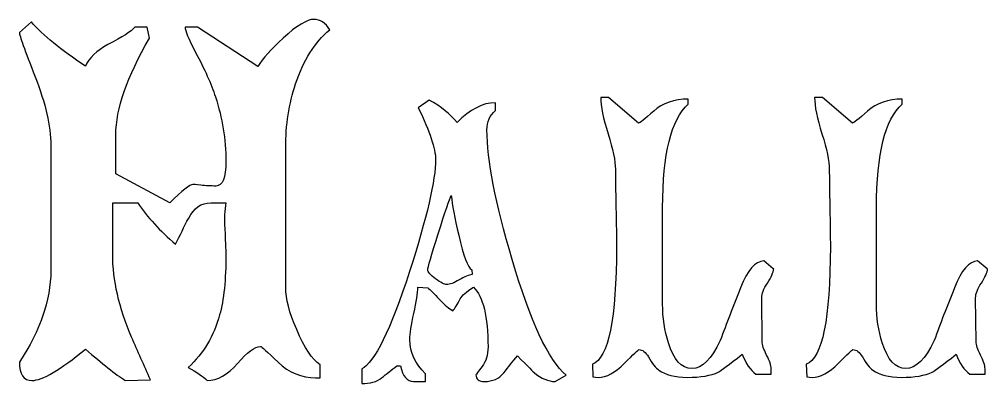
# Model space of a CAD drawing. Header units: centimetres. Extents: x -10.8 to 10.8, y -1.9 to 1.9.
# Drawn here: x -10.8 to -0.94, y -1.83 to 1.88 of the extents above; entities that cross this region are included whole.
import ezdxf

# ---------------------------------------------------------------- set-up
doc = ezdxf.new("R2010")
doc.units = ezdxf.units.CM
doc.header["$MEASUREMENT"] = 0
doc.layers.add('Camada 1', color=7, linetype='Continuous')

msp = doc.modelspace()

# ---------------------------------------------------------------- linework, layer by layer
at = {"layer": 'Camada 1', "color": 250}
for points, knots in [([(-7.64209, 1.77645), (-7.79515, 1.64813), (-7.91093, 1.46469), (-7.98917, 1.22606), (-7.98917, 1.22606), (-8.05698, 1.02307), (-8.09074, 0.80585), (-8.09074, 0.57429), (-8.09074, 0.57429), (-8.09074, 0.57429), (-8.09074, -0.852), (-8.09074, -0.852), (-8.09074, -0.852), (-8.09074, -0.96244), (-8.05333, -1.10497), (-7.97861, -1.27941), (-7.97861, -1.27941), (-7.90024, -1.4647), (-7.82005, -1.584), (-7.73818, -1.63744), (-7.73818, -1.63744), (-7.73818, -1.63744), (-7.73818, -1.77098), (-7.73818, -1.77098), (-7.73818, -1.77098), (-7.73818, -1.77098), (-7.78632, -1.77098), (-7.78632, -1.77098), (-7.78632, -1.77098), (-7.92882, -1.77098), (-8.05601, -1.71751), (-8.1683, -1.61072), (-8.1683, -1.61072), (-8.28059, -1.50393), (-8.34007, -1.4503), (-8.34726, -1.4503), (-8.34726, -1.4503), (-8.40422, -1.4503), (-8.48275, -1.50827), (-8.58221, -1.62405), (-8.58221, -1.62405), (-8.68209, -1.73983), (-8.78536, -1.79767), (-8.89228, -1.79767), (-8.89228, -1.79767), (-8.9349, -1.75491), (-8.99891, -1.71044), (-9.08445, -1.66403), (-9.08445, -1.66403), (-8.92787, -1.52163), (-8.82095, -1.34354), (-8.76396, -1.12984), (-8.76396, -1.12984), (-8.7212, -0.97678), (-8.69982, -0.77022), (-8.69982, -0.51024), (-8.69982, -0.51024), (-8.69982, -0.50659), (-8.70347, -0.41936), (-8.71051, -0.24843), (-8.71051, -0.24843), (-8.71768, -0.14866), (-8.71416, -0.06145), (-8.69982, 0.0134), (-8.69982, 0.0134), (-8.69982, 0.0134), (-8.85484, 0.0134), (-8.85484, 0.0134), (-8.85484, 0.0134), (-8.95094, 0.0134), (-9.02563, -0.03822), (-9.07923, -0.14149), (-9.07923, -0.14149), (-9.12551, -0.23055), (-9.16998, -0.31958), (-9.21261, -0.40864), (-9.21261, -0.40864), (-9.373, -0.27331), (-9.50114, -0.13276), (-9.59737, 0.0134), (-9.59737, 0.0134), (-9.59737, 0.0134), (-9.85369, 0.0134), (-9.85369, 0.0134), (-9.85369, 0.0134), (-9.85369, 0.0134), (-9.85369, -0.51389), (-9.85369, -0.51389), (-9.85369, -0.51389), (-9.85369, -0.77318), (-9.78969, -1.05369), (-9.66152, -1.35561), (-9.66152, -1.35561), (-9.59736, -1.50108), (-9.5332, -1.64684), (-9.46919, -1.7923), (-9.46919, -1.7923), (-9.46919, -1.7923), (-9.72552, -1.79764), (-9.72552, -1.79764), (-9.72552, -1.79764), (-9.82527, -1.73462), (-9.9606, -1.6277), (-10.13155, -1.47718), (-10.13155, -1.47718), (-10.38801, -1.69073), (-10.56965, -1.79764), (-10.67643, -1.79764), (-10.67643, -1.79764), (-10.76197, -1.79764), (-10.80475, -1.73533), (-10.80475, -1.61069), (-10.80475, -1.61069), (-10.80475, -1.61069), (-10.71934, -1.47184), (-10.71934, -1.47184), (-10.71934, -1.47184), (-10.65518, -1.36154), (-10.60523, -1.25279), (-10.56964, -1.14585), (-10.56964, -1.14585), (-10.51281, -0.98562), (-10.4841, -0.82901), (-10.4841, -0.67566), (-10.4841, -0.67566), (-10.4841, -0.67566), (-10.48411, 0.60104), (-10.48411, 0.60104), (-10.48411, 0.60104), (-10.48411, 0.7935), (-10.53758, 1.02578), (-10.64434, 1.29814), (-10.64434, 1.29814), (-10.75126, 1.57063), (-10.80474, 1.72102), (-10.80474, 1.74973), (-10.80474, 1.74973), (-10.80474, 1.74973), (-10.68192, 1.85652), (-10.68192, 1.85652), (-10.68192, 1.85652), (-10.56431, 1.72103), (-10.38085, 1.57148), (-10.13156, 1.40773), (-10.13156, 1.40773), (-10.09611, 1.48962), (-10.0193, 1.56262), (-9.90182, 1.62678), (-9.90182, 1.62678), (-9.75593, 1.70147), (-9.66504, 1.76029), (-9.6293, 1.80307), (-9.6293, 1.80307), (-9.6293, 1.80307), (-9.50113, 1.80307), (-9.50113, 1.80307), (-9.50113, 1.80307), (-9.50113, 1.80307), (-9.47975, 1.69094), (-9.47975, 1.69094), (-9.47975, 1.69094), (-9.7078, 1.2956), (-9.82176, 0.96794), (-9.82176, 0.70796), (-9.82176, 0.70796), (-9.82176, 0.70796), (-9.82176, 0.30727), (-9.82176, 0.30727), (-9.82176, 0.30727), (-9.82176, 0.30727), (-9.2714, 0.01337), (-9.2714, 0.01337), (-9.2714, 0.01337), (-9.14675, 0.13802), (-9.06854, 0.20035), (-9.03632, 0.20035), (-9.03632, 0.20035), (-9.03296, 0.20035), (-9.00608, 0.19768), (-8.95628, 0.19233), (-8.95628, 0.19233), (-8.90633, 0.18696), (-8.85484, 0.18431), (-8.80139, 0.18431), (-8.80139, 0.18431), (-8.73371, 0.18431), (-8.69982, 0.26802), (-8.69982, 0.43543), (-8.69982, 0.43543), (-8.69982, 0.65982), (-8.73557, 0.87887), (-8.80674, 1.09258), (-8.80674, 1.09258), (-8.84936, 1.22426), (-8.91718, 1.37563), (-9.0096, 1.54671), (-9.0096, 1.54671), (-9.08093, 1.68559), (-9.11652, 1.77097), (-9.11652, 1.80304), (-9.11652, 1.80304), (-9.11652, 1.80304), (-8.98835, 1.80304), (-8.98835, 1.80304), (-8.98835, 1.80304), (-8.98835, 1.80304), (-8.37396, 1.40235), (-8.37396, 1.40235), (-8.37396, 1.40235), (-8.32417, 1.48424), (-8.23863, 1.58047), (-8.11747, 1.6909), (-8.11747, 1.6909), (-7.97862, 1.81908), (-7.87352, 1.88324), (-7.80219, 1.88324), (-7.80219, 1.88324), (-7.73819, 1.88324), (-7.68472, 1.84765), (-7.64209, 1.77645)], [0, 0, 0, 0, 0.0178571, 0.0178571, 0.0178571, 0.0178571, 0.0357143, 0.0357143, 0.0357143, 0.0357143, 0.0535714, 0.0535714, 0.0535714, 0.0535714, 0.0714286, 0.0714286, 0.0714286, 0.0714286, 0.0892857, 0.0892857, 0.0892857, 0.0892857, 0.1071429, 0.1071429, 0.1071429, 0.1071429, 0.125, 0.125, 0.125, 0.125, 0.1428571, 0.1428571, 0.1428571, 0.1428571, 0.1607143, 0.1607143, 0.1607143, 0.1607143, 0.1785714, 0.1785714, 0.1785714, 0.1785714, 0.1964286, 0.1964286, 0.1964286, 0.1964286, 0.2142857, 0.2142857, 0.2142857, 0.2142857, 0.2321429, 0.2321429, 0.2321429, 0.2321429, 0.25, 0.25, 0.25, 0.25, 0.2678571, 0.2678571, 0.2678571, 0.2678571, 0.2857143, 0.2857143, 0.2857143, 0.2857143, 0.3035714, 0.3035714, 0.3035714, 0.3035714, 0.3214286, 0.3214286, 0.3214286, 0.3214286, 0.3392857, 0.3392857, 0.3392857, 0.3392857, 0.3571429, 0.3571429, 0.3571429, 0.3571429, 0.375, 0.375, 0.375, 0.375, 0.3928571, 0.3928571, 0.3928571, 0.3928571, 0.4107143, 0.4107143, 0.4107143, 0.4107143, 0.4285714, 0.4285714, 0.4285714, 0.4285714, 0.4464286, 0.4464286, 0.4464286, 0.4464286, 0.4642857, 0.4642857, 0.4642857, 0.4642857, 0.4821429, 0.4821429, 0.4821429, 0.4821429, 0.5, 0.5, 0.5, 0.5, 0.5178571, 0.5178571, 0.5178571, 0.5178571, 0.5357143, 0.5357143, 0.5357143, 0.5357143, 0.5535714, 0.5535714, 0.5535714, 0.5535714, 0.5714286, 0.5714286, 0.5714286, 0.5714286, 0.5892857, 0.5892857, 0.5892857, 0.5892857, 0.6071429, 0.6071429, 0.6071429, 0.6071429, 0.625, 0.625, 0.625, 0.625, 0.6428571, 0.6428571, 0.6428571, 0.6428571, 0.6607143, 0.6607143, 0.6607143, 0.6607143, 0.6785714, 0.6785714, 0.6785714, 0.6785714, 0.6964286, 0.6964286, 0.6964286, 0.6964286, 0.7142857, 0.7142857, 0.7142857, 0.7142857, 0.7321429, 0.7321429, 0.7321429, 0.7321429, 0.75, 0.75, 0.75, 0.75, 0.7678571, 0.7678571, 0.7678571, 0.7678571, 0.7857143, 0.7857143, 0.7857143, 0.7857143, 0.8035714, 0.8035714, 0.8035714, 0.8035714, 0.8214286, 0.8214286, 0.8214286, 0.8214286, 0.8392857, 0.8392857, 0.8392857, 0.8392857, 0.8571429, 0.8571429, 0.8571429, 0.8571429, 0.875, 0.875, 0.875, 0.875, 0.8928571, 0.8928571, 0.8928571, 0.8928571, 0.9107143, 0.9107143, 0.9107143, 0.9107143, 0.9285714, 0.9285714, 0.9285714, 0.9285714, 0.9464286, 0.9464286, 0.9464286, 0.9464286, 0.9642857, 0.9642857, 0.9642857, 0.9642857, 1, 1, 1, 1]), ([(-3.11719, -0.65983), (-3.12071, -0.69542), (-3.14209, -0.74352), (-3.18119, -0.804), (-3.18119, -0.804), (-3.22043, -0.86451), (-3.24001, -0.91446), (-3.24001, -0.95357), (-3.24001, -0.95357), (-3.24001, -0.95357), (-3.23467, -1.40236), (-3.23467, -1.40236), (-3.23467, -1.40236), (-3.23467, -1.43445), (-3.21962, -1.47988), (-3.18937, -1.53854), (-3.18937, -1.53854), (-3.15913, -1.59736), (-3.14394, -1.64461), (-3.14394, -1.6802), (-3.14394, -1.6802), (-3.14394, -1.6802), (-3.14394, -1.73354), (-3.14394, -1.73354), (-3.14394, -1.73354), (-3.14394, -1.73354), (-3.29883, -1.73354), (-3.29883, -1.73354), (-3.29883, -1.73354), (-3.35579, -1.69078), (-3.40223, -1.62326), (-3.43768, -1.53068), (-3.43768, -1.53068), (-3.57317, -1.63744), (-3.65504, -1.69792), (-3.68358, -1.71229), (-3.68358, -1.71229), (-3.75478, -1.7479), (-3.85985, -1.76563), (-3.99873, -1.76563), (-3.99873, -1.76563), (-4.12335, -1.76563), (-4.2196, -1.74073), (-4.28713, -1.69078), (-4.28713, -1.69078), (-4.3192, -1.66951), (-4.35481, -1.62495), (-4.39392, -1.55724), (-4.39392, -1.55724), (-4.42263, -1.50745), (-4.45456, -1.48242), (-4.49031, -1.48242), (-4.49031, -1.48242), (-4.49748, -1.48242), (-4.54714, -1.52967), (-4.63985, -1.62408), (-4.63985, -1.62408), (-4.73243, -1.71846), (-4.82149, -1.76563), (-4.90687, -1.76563), (-4.90687, -1.76563), (-4.90687, -1.76563), (-4.96034, -1.76029), (-4.96034, -1.76029), (-4.96034, -1.76029), (-4.96034, -1.76029), (-4.96568, -1.63154), (-4.96568, -1.63154), (-4.96568, -1.63154), (-4.80193, -1.57077), (-4.71988, -1.17037), (-4.71988, -0.43038), (-4.71988, -0.43038), (-4.71988, -0.34116), (-4.72171, -0.20879), (-4.72522, -0.0335), (-4.72522, -0.0335), (-4.72874, 0.14152), (-4.73056, 0.27125), (-4.73056, 0.35523), (-4.73056, 0.35523), (-4.73056, 0.43921), (-4.75546, 0.55978), (-4.80541, 0.71707), (-4.80541, 0.71707), (-4.8552, 0.87436), (-4.88026, 0.99774), (-4.88026, 1.08722), (-4.88026, 1.08722), (-4.88026, 1.08722), (-4.79991, 1.08721), (-4.79991, 1.08721), (-4.79991, 1.08721), (-4.79991, 1.08721), (-4.49548, 0.82538), (-4.49548, 0.82538), (-4.49548, 0.82538), (-4.48479, 0.82538), (-4.43328, 0.86631), (-4.34059, 0.9482), (-4.34059, 0.9482), (-4.24801, 1.03009), (-4.1304, 1.07115), (-3.98787, 1.07115), (-3.98787, 1.07115), (-3.98787, 1.07115), (-3.98787, 1.01768), (-3.98787, 1.01768), (-3.98787, 1.01768), (-4.16247, 0.86462), (-4.24983, 0.51375), (-4.24983, -0.03478), (-4.24983, -0.03478), (-4.24983, -0.03478), (-4.24983, -1.01779), (-4.24983, -1.01779), (-4.24983, -1.01779), (-4.24983, -1.16029), (-4.23028, -1.29211), (-4.19101, -1.4131), (-4.19101, -1.4131), (-4.13754, -1.58757), (-4.05737, -1.67491), (-3.95058, -1.67491), (-3.95058, -1.67491), (-3.84734, -1.67491), (-3.75108, -1.58053), (-3.66205, -1.39173), (-3.66205, -1.39173), (-3.59789, -1.21729), (-3.52939, -1.03835), (-3.45636, -0.85486), (-3.45636, -0.85486), (-3.38333, -0.6714), (-3.30415, -0.57969), (-3.21861, -0.57969), (-3.21861, -0.57969), (-3.21861, -0.57969), (-3.12238, -0.65989), (-3.12238, -0.65989), (-3.12238, -0.65989), (-3.12238, -0.65989), (-3.11719, -0.65988), (-3.11719, -0.65988), (-3.11719, -0.65988), (-3.11719, -0.65988), (-3.11719, -0.65983), (-3.11719, -0.65983)], [0, 0, 0, 0, 0.0263158, 0.0263158, 0.0263158, 0.0263158, 0.0526316, 0.0526316, 0.0526316, 0.0526316, 0.0789474, 0.0789474, 0.0789474, 0.0789474, 0.1052632, 0.1052632, 0.1052632, 0.1052632, 0.1315789, 0.1315789, 0.1315789, 0.1315789, 0.1578947, 0.1578947, 0.1578947, 0.1578947, 0.1842105, 0.1842105, 0.1842105, 0.1842105, 0.2105263, 0.2105263, 0.2105263, 0.2105263, 0.2368421, 0.2368421, 0.2368421, 0.2368421, 0.2631579, 0.2631579, 0.2631579, 0.2631579, 0.2894737, 0.2894737, 0.2894737, 0.2894737, 0.3157895, 0.3157895, 0.3157895, 0.3157895, 0.3421053, 0.3421053, 0.3421053, 0.3421053, 0.3684211, 0.3684211, 0.3684211, 0.3684211, 0.3947368, 0.3947368, 0.3947368, 0.3947368, 0.4210526, 0.4210526, 0.4210526, 0.4210526, 0.4473684, 0.4473684, 0.4473684, 0.4473684, 0.4736842, 0.4736842, 0.4736842, 0.4736842, 0.5, 0.5, 0.5, 0.5, 0.5263158, 0.5263158, 0.5263158, 0.5263158, 0.5526316, 0.5526316, 0.5526316, 0.5526316, 0.5789474, 0.5789474, 0.5789474, 0.5789474, 0.6052632, 0.6052632, 0.6052632, 0.6052632, 0.6315789, 0.6315789, 0.6315789, 0.6315789, 0.6578947, 0.6578947, 0.6578947, 0.6578947, 0.6842105, 0.6842105, 0.6842105, 0.6842105, 0.7105263, 0.7105263, 0.7105263, 0.7105263, 0.7368421, 0.7368421, 0.7368421, 0.7368421, 0.7631579, 0.7631579, 0.7631579, 0.7631579, 0.7894737, 0.7894737, 0.7894737, 0.7894737, 0.8157895, 0.8157895, 0.8157895, 0.8157895, 0.8421053, 0.8421053, 0.8421053, 0.8421053, 0.8684211, 0.8684211, 0.8684211, 0.8684211, 0.8947368, 0.8947368, 0.8947368, 0.8947368, 0.9210526, 0.9210526, 0.9210526, 0.9210526, 0.9473684, 0.9473684, 0.9473684, 0.9473684, 1, 1, 1, 1]), ([(-0.93752, -0.65983), (-0.9412, -0.69542), (-0.96255, -0.74352), (-1.00168, -0.804), (-1.00168, -0.804), (-1.04081, -0.86451), (-1.06034, -0.91446), (-1.06034, -0.95357), (-1.06034, -0.95357), (-1.06034, -0.95357), (-1.055, -1.40236), (-1.055, -1.40236), (-1.055, -1.40236), (-1.055, -1.43445), (-1.03995, -1.47988), (-1.0097, -1.53854), (-1.0097, -1.53854), (-0.97946, -1.59736), (-0.96424, -1.64461), (-0.96424, -1.6802), (-0.96424, -1.6802), (-0.96424, -1.6802), (-0.96424, -1.73354), (-0.96424, -1.73354), (-0.96424, -1.73354), (-0.96424, -1.73354), (-1.11916, -1.73354), (-1.11916, -1.73354), (-1.11916, -1.73354), (-1.17626, -1.69078), (-1.22253, -1.62326), (-1.25812, -1.53068), (-1.25812, -1.53068), (-1.39335, -1.63744), (-1.47534, -1.69792), (-1.50379, -1.71229), (-1.50379, -1.71229), (-1.57512, -1.7479), (-1.68008, -1.76563), (-1.81907, -1.76563), (-1.81907, -1.76563), (-1.94385, -1.76563), (-2.03994, -1.74073), (-2.10747, -1.69078), (-2.10747, -1.69078), (-2.13954, -1.66951), (-2.17528, -1.62495), (-2.21439, -1.55724), (-2.21439, -1.55724), (-2.24297, -1.50745), (-2.2749, -1.48242), (-2.31049, -1.48242), (-2.31049, -1.48242), (-2.31766, -1.48242), (-2.36748, -1.52967), (-2.46003, -1.62408), (-2.46003, -1.62408), (-2.55274, -1.71846), (-2.6418, -1.76563), (-2.72721, -1.76563), (-2.72721, -1.76563), (-2.72721, -1.76563), (-2.78081, -1.76029), (-2.78081, -1.76029), (-2.78081, -1.76029), (-2.78081, -1.76029), (-2.78602, -1.63154), (-2.78602, -1.63154), (-2.78602, -1.63154), (-2.62227, -1.57077), (-2.54038, -1.17037), (-2.54038, -0.43038), (-2.54038, -0.43038), (-2.54038, -0.34116), (-2.54207, -0.20879), (-2.54559, -0.0335), (-2.54559, -0.0335), (-2.54924, 0.14152), (-2.55093, 0.27125), (-2.55093, 0.35523), (-2.55093, 0.35523), (-2.55093, 0.43921), (-2.57596, 0.55978), (-2.62578, 0.71707), (-2.62578, 0.71707), (-2.6756, 0.87436), (-2.7005, 0.99774), (-2.7005, 1.08722), (-2.7005, 1.08722), (-2.7005, 1.08722), (-2.6203, 1.08721), (-2.6203, 1.08721), (-2.6203, 1.08721), (-2.6203, 1.08721), (-2.31584, 0.82538), (-2.31584, 0.82538), (-2.31584, 0.82538), (-2.30515, 0.82538), (-2.25366, 0.86631), (-2.16095, 0.9482), (-2.16095, 0.9482), (-2.06837, 1.03009), (-1.95076, 1.07115), (-1.80839, 1.07115), (-1.80839, 1.07115), (-1.80839, 1.07115), (-1.80839, 1.01768), (-1.80839, 1.01768), (-1.80839, 1.01768), (-1.98299, 0.86462), (-2.07006, 0.51375), (-2.07006, -0.03478), (-2.07006, -0.03478), (-2.07006, -0.03478), (-2.07006, -1.01779), (-2.07006, -1.01779), (-2.07006, -1.01779), (-2.07006, -1.16029), (-2.05051, -1.29211), (-2.0114, -1.4131), (-2.0114, -1.4131), (-1.95793, -1.58757), (-1.87776, -1.67491), (-1.77097, -1.67491), (-1.77097, -1.67491), (-1.6677, -1.67491), (-1.57161, -1.58053), (-1.48257, -1.39173), (-1.48257, -1.39173), (-1.41841, -1.21729), (-1.34991, -1.03835), (-1.27672, -0.85486), (-1.27672, -0.85486), (-1.20388, -0.6714), (-1.12453, -0.57969), (-1.03912, -0.57969), (-1.03912, -0.57969), (-1.03912, -0.57969), (-0.94289, -0.65989), (-0.94289, -0.65989), (-0.94289, -0.65989), (-0.94289, -0.65989), (-0.93752, -0.65988), (-0.93752, -0.65988), (-0.93752, -0.65988), (-0.93752, -0.65988), (-0.93752, -0.65983), (-0.93752, -0.65983)], [0, 0, 0, 0, 0.0263158, 0.0263158, 0.0263158, 0.0263158, 0.0526316, 0.0526316, 0.0526316, 0.0526316, 0.0789474, 0.0789474, 0.0789474, 0.0789474, 0.1052632, 0.1052632, 0.1052632, 0.1052632, 0.1315789, 0.1315789, 0.1315789, 0.1315789, 0.1578947, 0.1578947, 0.1578947, 0.1578947, 0.1842105, 0.1842105, 0.1842105, 0.1842105, 0.2105263, 0.2105263, 0.2105263, 0.2105263, 0.2368421, 0.2368421, 0.2368421, 0.2368421, 0.2631579, 0.2631579, 0.2631579, 0.2631579, 0.2894737, 0.2894737, 0.2894737, 0.2894737, 0.3157895, 0.3157895, 0.3157895, 0.3157895, 0.3421053, 0.3421053, 0.3421053, 0.3421053, 0.3684211, 0.3684211, 0.3684211, 0.3684211, 0.3947368, 0.3947368, 0.3947368, 0.3947368, 0.4210526, 0.4210526, 0.4210526, 0.4210526, 0.4473684, 0.4473684, 0.4473684, 0.4473684, 0.4736842, 0.4736842, 0.4736842, 0.4736842, 0.5, 0.5, 0.5, 0.5, 0.5263158, 0.5263158, 0.5263158, 0.5263158, 0.5526316, 0.5526316, 0.5526316, 0.5526316, 0.5789474, 0.5789474, 0.5789474, 0.5789474, 0.6052632, 0.6052632, 0.6052632, 0.6052632, 0.6315789, 0.6315789, 0.6315789, 0.6315789, 0.6578947, 0.6578947, 0.6578947, 0.6578947, 0.6842105, 0.6842105, 0.6842105, 0.6842105, 0.7105263, 0.7105263, 0.7105263, 0.7105263, 0.7368421, 0.7368421, 0.7368421, 0.7368421, 0.7631579, 0.7631579, 0.7631579, 0.7631579, 0.7894737, 0.7894737, 0.7894737, 0.7894737, 0.8157895, 0.8157895, 0.8157895, 0.8157895, 0.8421053, 0.8421053, 0.8421053, 0.8421053, 0.8684211, 0.8684211, 0.8684211, 0.8684211, 0.8947368, 0.8947368, 0.8947368, 0.8947368, 0.9210526, 0.9210526, 0.9210526, 0.9210526, 0.9473684, 0.9473684, 0.9473684, 0.9473684, 1, 1, 1, 1]), ([(-5.23269, -1.74423), (-5.23269, -1.74423), (-5.34495, -1.80839), (-5.34495, -1.80839), (-5.34495, -1.80839), (-5.41263, -1.80839), (-5.4838, -1.77812), (-5.55865, -1.71751), (-5.55865, -1.71751), (-5.56217, -1.71412), (-5.61916, -1.657), (-5.72947, -1.54656), (-5.72947, -1.54656), (-5.77588, -1.60366), (-5.82218, -1.66152), (-5.86846, -1.72018), (-5.86846, -1.72018), (-5.91476, -1.779), (-5.98059, -1.80839), (-6.06613, -1.80839), (-6.06613, -1.80839), (-6.12325, -1.80839), (-6.15167, -1.78532), (-6.15167, -1.73888), (-6.15167, -1.73888), (-6.15167, -1.73536), (-6.13114, -1.70779), (-6.09018, -1.65617), (-6.09018, -1.65617), (-6.04925, -1.60452), (-6.02869, -1.53782), (-6.02869, -1.45567), (-6.02869, -1.45567), (-6.02869, -1.14587), (-6.07864, -0.94288), (-6.17823, -0.84676), (-6.17823, -0.84676), (-6.24956, -0.89306), (-6.29401, -0.9323), (-6.3119, -0.96426), (-6.3119, -0.96426), (-6.34397, -1.02488), (-6.36886, -1.06567), (-6.38659, -1.08719), (-6.38659, -1.08719), (-6.42585, -1.06568), (-6.4703, -1.02837), (-6.52026, -0.97493), (-6.52026, -0.97493), (-6.58074, -0.91077), (-6.62167, -0.86997), (-6.64319, -0.85198), (-6.64319, -0.85198), (-6.64319, -0.85198), (-6.7445, -0.84677), (-6.7445, -0.84677), (-6.7445, -0.84677), (-6.7445, -0.90744), (-6.75802, -0.99634), (-6.78474, -1.11397), (-6.78474, -1.11397), (-6.81146, -1.23142), (-6.82469, -1.32035), (-6.82469, -1.38099), (-6.82469, -1.38099), (-6.82469, -1.51281), (-6.77138, -1.62861), (-6.66446, -1.72823), (-6.66446, -1.72823), (-6.66446, -1.72823), (-6.66446, -1.8084), (-6.66446, -1.8084), (-6.66446, -1.8084), (-6.66446, -1.8084), (-6.78728, -1.80839), (-6.78728, -1.80839), (-6.78728, -1.80839), (-6.85496, -1.80839), (-6.89941, -1.75492), (-6.92092, -1.64813), (-6.92092, -1.64813), (-6.92092, -1.64813), (-6.95836, -1.64813), (-6.95836, -1.64813), (-6.95836, -1.64813), (-7.01183, -1.69075), (-7.06332, -1.73184), (-7.11311, -1.77098), (-7.11311, -1.77098), (-7.1632, -1.81019), (-7.23072, -1.8298), (-7.31612, -1.8298), (-7.31612, -1.8298), (-7.31612, -1.8298), (-7.31612, -1.68023), (-7.31612, -1.68023), (-7.31612, -1.68023), (-7.18542, -1.61607), (-7.02278, -1.28492), (-6.82823, -0.68656), (-6.82823, -0.68656), (-6.65138, -0.13451), (-6.56304, 0.24663), (-6.56304, 0.45678), (-6.56304, 0.45678), (-6.56304, 0.56357), (-6.6217, 0.73801), (-6.73931, 0.98028), (-6.73931, 0.98028), (-6.73931, 0.98028), (-6.62705, 1.06048), (-6.62705, 1.06048), (-6.62705, 1.06048), (-6.50608, 0.99267), (-6.41168, 0.91628), (-6.344, 0.83074), (-6.344, 0.83074), (-6.21218, 0.96607), (-6.08217, 1.03375), (-5.95387, 1.03375), (-5.95387, 1.03375), (-5.95387, 1.03375), (-5.95387, 0.95355), (-5.95387, 0.95355), (-5.95387, 0.95355), (-6.01099, 0.90725), (-6.03941, 0.84142), (-6.03941, 0.75601), (-6.03941, 0.75601), (-6.03941, 0.45311), (-5.95387, 0.01332), (-5.78308, -0.56363), (-5.78308, -0.56363), (-5.59779, -1.194), (-5.41433, -1.58751), (-5.23269, -1.74423)], [0, 0, 0, 0, 0.0285714, 0.0285714, 0.0285714, 0.0285714, 0.0571429, 0.0571429, 0.0571429, 0.0571429, 0.0857143, 0.0857143, 0.0857143, 0.0857143, 0.1142857, 0.1142857, 0.1142857, 0.1142857, 0.1428571, 0.1428571, 0.1428571, 0.1428571, 0.1714286, 0.1714286, 0.1714286, 0.1714286, 0.2, 0.2, 0.2, 0.2, 0.2285714, 0.2285714, 0.2285714, 0.2285714, 0.2571429, 0.2571429, 0.2571429, 0.2571429, 0.2857143, 0.2857143, 0.2857143, 0.2857143, 0.3142857, 0.3142857, 0.3142857, 0.3142857, 0.3428571, 0.3428571, 0.3428571, 0.3428571, 0.3714286, 0.3714286, 0.3714286, 0.3714286, 0.4, 0.4, 0.4, 0.4, 0.4285714, 0.4285714, 0.4285714, 0.4285714, 0.4571429, 0.4571429, 0.4571429, 0.4571429, 0.4857143, 0.4857143, 0.4857143, 0.4857143, 0.5142857, 0.5142857, 0.5142857, 0.5142857, 0.5428571, 0.5428571, 0.5428571, 0.5428571, 0.5714286, 0.5714286, 0.5714286, 0.5714286, 0.6, 0.6, 0.6, 0.6, 0.6285714, 0.6285714, 0.6285714, 0.6285714, 0.6571429, 0.6571429, 0.6571429, 0.6571429, 0.6857143, 0.6857143, 0.6857143, 0.6857143, 0.7142857, 0.7142857, 0.7142857, 0.7142857, 0.7428571, 0.7428571, 0.7428571, 0.7428571, 0.7714286, 0.7714286, 0.7714286, 0.7714286, 0.8, 0.8, 0.8, 0.8, 0.8285714, 0.8285714, 0.8285714, 0.8285714, 0.8571429, 0.8571429, 0.8571429, 0.8571429, 0.8857143, 0.8857143, 0.8857143, 0.8857143, 0.9142857, 0.9142857, 0.9142857, 0.9142857, 0.9428571, 0.9428571, 0.9428571, 0.9428571, 1, 1, 1, 1]), ([(-6.18908, -0.71849), (-6.18908, -0.71849), (-6.19429, -0.67039), (-6.19429, -0.67039), (-6.19429, -0.67039), (-6.23369, -0.6456), (-6.27814, -0.52799), (-6.32793, -0.31786), (-6.32793, -0.31786), (-6.37055, -0.13985), (-6.39561, -0.00451), (-6.40278, 0.08822), (-6.40278, 0.08822), (-6.42051, 0.05258), (-6.46496, -0.07741), (-6.53629, -0.30193), (-6.53629, -0.30193), (-6.60746, -0.52619), (-6.64321, -0.64898), (-6.64321, -0.67039), (-6.64321, -0.67039), (-6.64321, -0.6919), (-6.61649, -0.72201), (-6.56304, -0.76127), (-6.56304, -0.76127), (-6.50944, -0.80053), (-6.47216, -0.82009), (-6.45078, -0.82009), (-6.45078, -0.82009), (-6.41871, -0.82009), (-6.37609, -0.80406), (-6.32262, -0.77199), (-6.32262, -0.77199), (-6.26898, -0.73984), (-6.22469, -0.72198), (-6.18908, -0.71849)], [0, 0, 0, 0, 0.1, 0.1, 0.1, 0.1, 0.2, 0.2, 0.2, 0.2, 0.3, 0.3, 0.3, 0.3, 0.4, 0.4, 0.4, 0.4, 0.5, 0.5, 0.5, 0.5, 0.6, 0.6, 0.6, 0.6, 0.7, 0.7, 0.7, 0.7, 0.8, 0.8, 0.8, 0.8, 1, 1, 1, 1])]:
    msp.add_open_spline(points, degree=3, knots=knots, dxfattribs=at)

doc.saveas('drawing.dxf')
